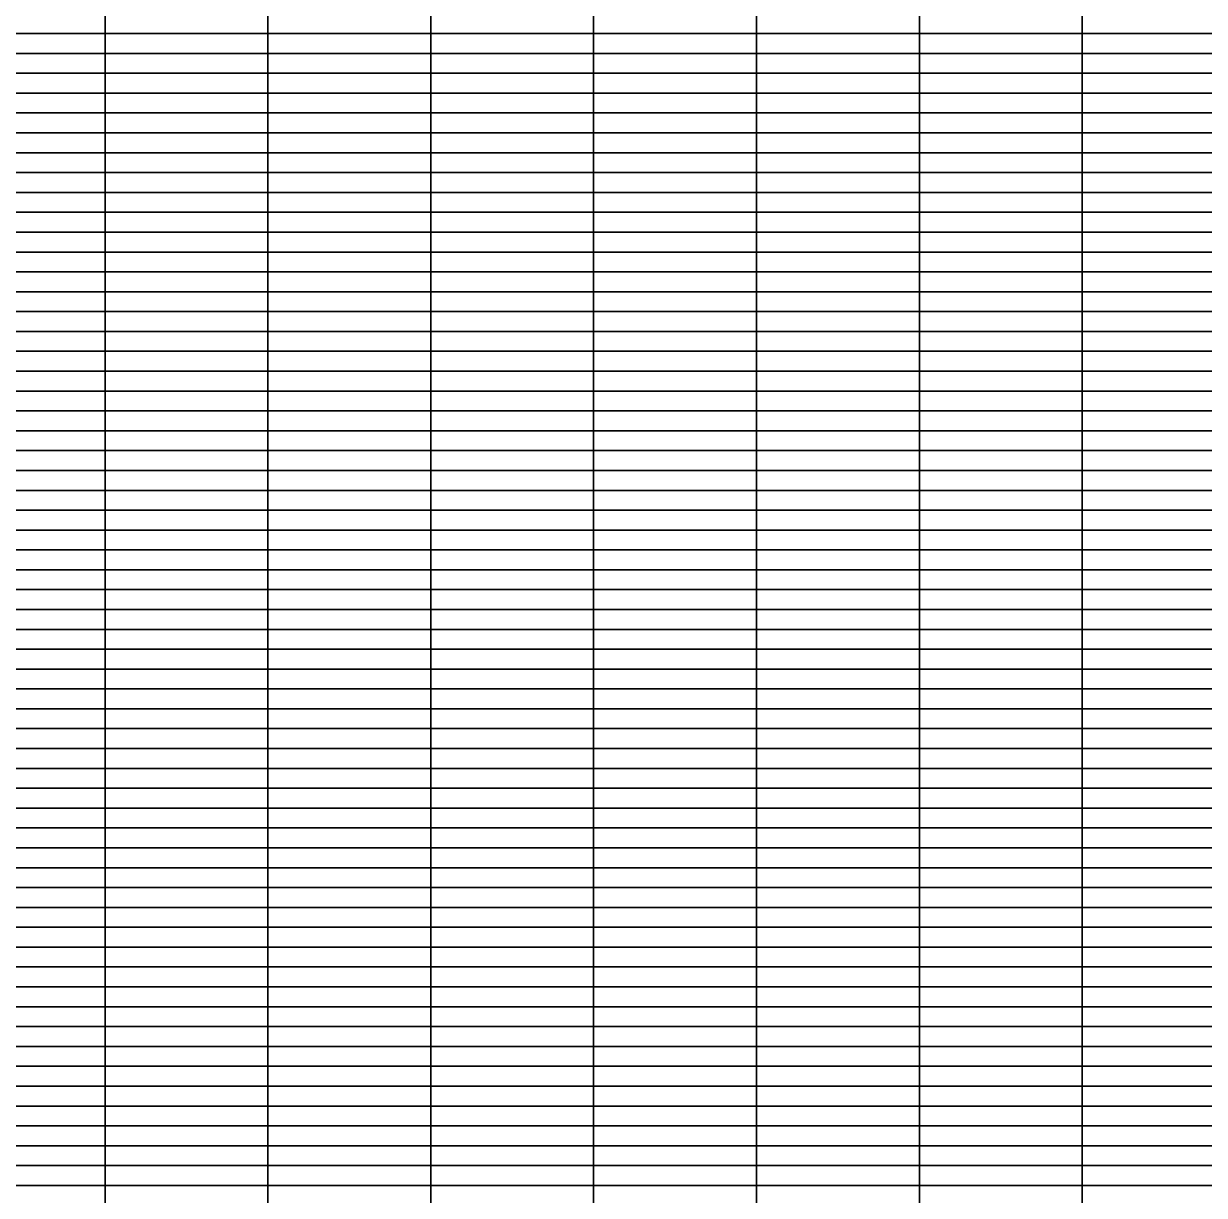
# Model space of a CAD drawing. Header units: metres. Extents: x 0 to 1189, y 5 to 4665.
# Drawn here: x 594.5 to 891.8, y 3787.5 to 4082.5 of the extents above; entities that cross this region are included whole.
import ezdxf

# ---------------------------------------------------------------- set-up
doc = ezdxf.new("R2010")
doc.units = ezdxf.units.M

msp = doc.modelspace()

# ---------------------------------------------------------------- linework, layer by layer
for points in [[(615, 4080, 19.4), (574, 4080, -282.12), (574, 4085, -168.36), (615, 4085, -26.36)], [(656, 4080, 17.26), (615, 4080, 19.4), (615, 4085, -26.36), (656, 4085, 71.03)], [(697, 4080, 20.3), (656, 4080, 17.26), (656, 4085, 71.03), (697, 4085, 123.4)], [(738, 4080, 80.42), (697, 4080, 20.3), (697, 4085, 123.4), (738, 4085, 125.57)], [(779, 4080, 148.15), (738, 4080, 80.42), (738, 4085, 125.57), (779, 4085, 150.48)], [(820, 4080, 161.74), (779, 4080, 148.15), (779, 4085, 150.48), (820, 4085, 172.51)], [(861, 4080, 169.14), (820, 4080, 161.74), (820, 4085, 172.51), (861, 4085, 176.55)], [(902, 4080, 171.09), (861, 4080, 169.14), (861, 4085, 176.55), (902, 4085, 178.98)], [(615, 4075, -517.31), (574, 4075, -776.62), (574, 4080, -282.12), (615, 4080, 19.4)], [(656, 4075, -268.19), (615, 4075, -517.31), (615, 4080, 19.4), (656, 4080, 17.26)], [(697, 4075, -110.35), (656, 4075, -268.19), (656, 4080, 17.26), (697, 4080, 20.3)], [(738, 4075, -44.69), (697, 4075, -110.35), (697, 4080, 20.3), (738, 4080, 80.42)], [(779, 4075, 79.07), (738, 4075, -44.69), (738, 4080, 80.42), (779, 4080, 148.15)], [(820, 4075, 135.21), (779, 4075, 79.07), (779, 4080, 148.15), (820, 4080, 161.74)], [(861, 4075, 122.81), (820, 4075, 135.21), (820, 4080, 161.74), (861, 4080, 169.14)], [(902, 4075, 147.57), (861, 4075, 122.81), (861, 4080, 169.14), (902, 4080, 171.09)], [(615, 4070, 153.7), (574, 4070, 134.54), (574, 4075, -776.62), (615, 4075, -517.31)], [(656, 4070, 156.01), (615, 4070, 153.7), (615, 4075, -517.31), (656, 4075, -268.19)], [(697, 4070, 167.46), (656, 4070, 156.01), (656, 4075, -268.19), (697, 4075, -110.35)], [(738, 4070, 162.47), (697, 4070, 167.46), (697, 4075, -110.35), (738, 4075, -44.69)], [(779, 4070, 168.2), (738, 4070, 162.47), (738, 4075, -44.69), (779, 4075, 79.07)], [(820, 4070, 177.1), (779, 4070, 168.2), (779, 4075, 79.07), (820, 4075, 135.21)], [(861, 4070, 182.95), (820, 4070, 177.1), (820, 4075, 135.21), (861, 4075, 122.81)], [(902, 4070, 184.54), (861, 4070, 182.95), (861, 4075, 122.81), (902, 4075, 147.57)], [(615, 4065, 151.17), (574, 4065, 107.47), (574, 4070, 134.54), (615, 4070, 153.7)], [(656, 4065, 142.97), (615, 4065, 151.17), (615, 4070, 153.7), (656, 4070, 156.01)], [(697, 4065, 152.51), (656, 4065, 142.97), (656, 4070, 156.01), (697, 4070, 167.46)], [(738, 4065, 154.83), (697, 4065, 152.51), (697, 4070, 167.46), (738, 4070, 162.47)], [(779, 4065, 173.71), (738, 4065, 154.83), (738, 4070, 162.47), (779, 4070, 168.2)], [(820, 4065, 175.95), (779, 4065, 173.71), (779, 4070, 168.2), (820, 4070, 177.1)], [(861, 4065, 177.9), (820, 4065, 175.95), (820, 4070, 177.1), (861, 4070, 182.95)], [(902, 4065, 180.95), (861, 4065, 177.9), (861, 4070, 182.95), (902, 4070, 184.54)], [(615, 4060, 160.13), (574, 4060, 143.96), (574, 4065, 107.47), (615, 4065, 151.17)], [(656, 4060, 139.28), (615, 4060, 160.13), (615, 4065, 151.17), (656, 4065, 142.97)], [(697, 4060, 91.35), (656, 4060, 139.28), (656, 4065, 142.97), (697, 4065, 152.51)], [(738, 4060, 132.8), (697, 4060, 91.35), (697, 4065, 152.51), (738, 4065, 154.83)], [(779, 4060, 167.04), (738, 4060, 132.8), (738, 4065, 154.83), (779, 4065, 173.71)], [(820, 4060, 176.51), (779, 4060, 167.04), (779, 4065, 173.71), (820, 4065, 175.95)], [(861, 4060, 183.09), (820, 4060, 176.51), (820, 4065, 175.95), (861, 4065, 177.9)], [(902, 4060, 184.77), (861, 4060, 183.09), (861, 4065, 177.9), (902, 4065, 180.95)], [(615, 4055, 24.62), (574, 4055, 49.03), (574, 4060, 143.96), (615, 4060, 160.13)], [(656, 4055, 55.97), (615, 4055, 24.62), (615, 4060, 160.13), (656, 4060, 139.28)], [(697, 4055, 57.3), (656, 4055, 55.97), (656, 4060, 139.28), (697, 4060, 91.35)], [(738, 4055, 125.96), (697, 4055, 57.3), (697, 4060, 91.35), (738, 4060, 132.8)], [(779, 4055, 155.34), (738, 4055, 125.96), (738, 4060, 132.8), (779, 4060, 167.04)], [(820, 4055, 166), (779, 4055, 155.34), (779, 4060, 167.04), (820, 4060, 176.51)], [(861, 4055, 169.11), (820, 4055, 166), (820, 4060, 176.51), (861, 4060, 183.09)], [(902, 4055, 177.98), (861, 4055, 169.11), (861, 4060, 183.09), (902, 4060, 184.77)], [(615, 4050, 114.29), (574, 4050, -0.75), (574, 4055, 49.03), (615, 4055, 24.62)], [(656, 4050, 88.84), (615, 4050, 114.29), (615, 4055, 24.62), (656, 4055, 55.97)], [(697, 4050, 74.35), (656, 4050, 88.84), (656, 4055, 55.97), (697, 4055, 57.3)], [(738, 4050, 140.04), (697, 4050, 74.35), (697, 4055, 57.3), (738, 4055, 125.96)], [(779, 4050, 151.57), (738, 4050, 140.04), (738, 4055, 125.96), (779, 4055, 155.34)], [(820, 4050, 165.06), (779, 4050, 151.57), (779, 4055, 155.34), (820, 4055, 166)], [(861, 4050, 173.77), (820, 4050, 165.06), (820, 4055, 166), (861, 4055, 169.11)], [(902, 4050, 180.04), (861, 4050, 173.77), (861, 4055, 169.11), (902, 4055, 177.98)], [(615, 4045, -513.76), (574, 4045, -997.15), (574, 4050, -0.75), (615, 4050, 114.29)], [(656, 4045, -223.53), (615, 4045, -513.76), (615, 4050, 114.29), (656, 4050, 88.84)], [(697, 4045, -56.24), (656, 4045, -223.53), (656, 4050, 88.84), (697, 4050, 74.35)], [(738, 4045, 0.85), (697, 4045, -56.24), (697, 4050, 74.35), (738, 4050, 140.04)], [(779, 4045, 63.35), (738, 4045, 0.85), (738, 4050, 140.04), (779, 4050, 151.57)], [(820, 4045, 110.83), (779, 4045, 63.35), (779, 4050, 151.57), (820, 4050, 165.06)], [(861, 4045, 99.23), (820, 4045, 110.83), (820, 4050, 165.06), (861, 4050, 173.77)], [(902, 4045, 122.13), (861, 4045, 99.23), (861, 4050, 173.77), (902, 4050, 180.04)], [(615, 4040, -23.37), (574, 4040, -323.82), (574, 4045, -997.15), (615, 4045, -513.76)], [(656, 4040, -33.13), (615, 4040, -23.37), (615, 4045, -513.76), (656, 4045, -223.53)], [(697, 4040, 32.58), (656, 4040, -33.13), (656, 4045, -223.53), (697, 4045, -56.24)], [(738, 4040, 68.43), (697, 4040, 32.58), (697, 4045, -56.24), (738, 4045, 0.85)], [(779, 4040, 114.03), (738, 4040, 68.43), (738, 4045, 0.85), (779, 4045, 63.35)], [(820, 4040, 168.76), (779, 4040, 114.03), (779, 4045, 63.35), (820, 4045, 110.83)], [(861, 4040, 180.71), (820, 4040, 168.76), (820, 4045, 110.83), (861, 4045, 99.23)], [(902, 4040, 183.46), (861, 4040, 180.71), (861, 4045, 99.23), (902, 4045, 122.13)], [(615, 4035, -96.76), (574, 4035, -235.99), (574, 4040, -323.82), (615, 4040, -23.37)], [(656, 4035, -341.99), (615, 4035, -96.76), (615, 4040, -23.37), (656, 4040, -33.13)], [(697, 4035, -14.26), (656, 4035, -341.99), (656, 4040, -33.13), (697, 4040, 32.58)], [(738, 4035, 45.35), (697, 4035, -14.26), (697, 4040, 32.58), (738, 4040, 68.43)], [(779, 4035, 128.46), (738, 4035, 45.35), (738, 4040, 68.43), (779, 4040, 114.03)], [(820, 4035, 158.87), (779, 4035, 128.46), (779, 4040, 114.03), (820, 4040, 168.76)], [(861, 4035, 171.47), (820, 4035, 158.87), (820, 4040, 168.76), (861, 4040, 180.71)], [(902, 4035, 178.04), (861, 4035, 171.47), (861, 4040, 180.71), (902, 4040, 183.46)], [(615, 4030, 159.1), (574, 4030, 151.1), (574, 4035, -235.99), (615, 4035, -96.76)], [(656, 4030, 140.85), (615, 4030, 159.1), (615, 4035, -96.76), (656, 4035, -341.99)], [(697, 4030, 154.47), (656, 4030, 140.85), (656, 4035, -341.99), (697, 4035, -14.26)], [(738, 4030, 141.99), (697, 4030, 154.47), (697, 4035, -14.26), (738, 4035, 45.35)], [(779, 4030, 161.53), (738, 4030, 141.99), (738, 4035, 45.35), (779, 4035, 128.46)], [(820, 4030, 174.87), (779, 4030, 161.53), (779, 4035, 128.46), (820, 4035, 158.87)], [(861, 4030, 181.15), (820, 4030, 174.87), (820, 4035, 158.87), (861, 4035, 171.47)], [(902, 4030, 183.8), (861, 4030, 181.15), (861, 4035, 171.47), (902, 4035, 178.04)], [(615, 4025, -42.06), (574, 4025, 45.76), (574, 4030, 151.1), (615, 4030, 159.1)], [(656, 4025, 47.11), (615, 4025, -42.06), (615, 4030, 159.1), (656, 4030, 140.85)], [(697, 4025, 122.8), (656, 4025, 47.11), (656, 4030, 140.85), (697, 4030, 154.47)], [(738, 4025, 123.84), (697, 4025, 122.8), (697, 4030, 154.47), (738, 4030, 141.99)], [(779, 4025, 161.27), (738, 4025, 123.84), (738, 4030, 141.99), (779, 4030, 161.53)], [(820, 4025, 171.7), (779, 4025, 161.27), (779, 4030, 161.53), (820, 4030, 174.87)], [(861, 4025, 177.64), (820, 4025, 171.7), (820, 4030, 174.87), (861, 4030, 181.15)], [(902, 4025, 180.21), (861, 4025, 177.64), (861, 4030, 181.15), (902, 4030, 183.8)], [(615, 4020, -41.57), (574, 4020, -113.87), (574, 4025, 45.76), (615, 4025, -42.06)], [(656, 4020, -40.01), (615, 4020, -41.57), (615, 4025, -42.06), (656, 4025, 47.11)], [(697, 4020, 79.58), (656, 4020, -40.01), (656, 4025, 47.11), (697, 4025, 122.8)], [(738, 4020, 78.32), (697, 4020, 79.58), (697, 4025, 122.8), (738, 4025, 123.84)], [(779, 4020, 133.26), (738, 4020, 78.32), (738, 4025, 123.84), (779, 4025, 161.27)], [(820, 4020, 164.82), (779, 4020, 133.26), (779, 4025, 161.27), (820, 4025, 171.7)], [(861, 4020, 174.95), (820, 4020, 164.82), (820, 4025, 171.7), (861, 4025, 177.64)], [(902, 4020, 178.38), (861, 4020, 174.95), (861, 4025, 177.64), (902, 4025, 180.21)], [(615, 4015, 56.29), (574, 4015, -128.37), (574, 4020, -113.87), (615, 4020, -41.57)], [(656, 4015, 92.88), (615, 4015, 56.29), (615, 4020, -41.57), (656, 4020, -40.01)], [(697, 4015, 58.67), (656, 4015, 92.88), (656, 4020, -40.01), (697, 4020, 79.58)], [(738, 4015, 89.99), (697, 4015, 58.67), (697, 4020, 79.58), (738, 4020, 78.32)], [(779, 4015, 127.63), (738, 4015, 89.99), (738, 4020, 78.32), (779, 4020, 133.26)], [(820, 4015, 170.8), (779, 4015, 127.63), (779, 4020, 133.26), (820, 4020, 164.82)], [(861, 4015, 181.2), (820, 4015, 170.8), (820, 4020, 164.82), (861, 4020, 174.95)], [(902, 4015, 180.03), (861, 4015, 181.2), (861, 4020, 174.95), (902, 4020, 178.38)], [(615, 4010, -572.63), (574, 4010, -1177.88), (574, 4015, -128.37), (615, 4015, 56.29)], [(656, 4010, -296.56), (615, 4010, -572.63), (615, 4015, 56.29), (656, 4015, 92.88)], [(697, 4010, -111.82), (656, 4010, -296.56), (656, 4015, 92.88), (697, 4015, 58.67)], [(738, 4010, -50.03), (697, 4010, -111.82), (697, 4015, 58.67), (738, 4015, 89.99)], [(779, 4010, 67.99), (738, 4010, -50.03), (738, 4015, 89.99), (779, 4015, 127.63)], [(820, 4010, 125.69), (779, 4010, 67.99), (779, 4015, 127.63), (820, 4015, 170.8)], [(861, 4010, 124.06), (820, 4010, 125.69), (820, 4015, 170.8), (861, 4015, 181.2)], [(902, 4010, 150.25), (861, 4010, 124.06), (861, 4015, 181.2), (902, 4015, 180.03)], [(615, 4005, 159.09), (574, 4005, 155.22), (574, 4010, -1177.88), (615, 4010, -572.63)], [(656, 4005, 147.19), (615, 4005, 159.09), (615, 4010, -572.63), (656, 4010, -296.56)], [(697, 4005, 133.37), (656, 4005, 147.19), (656, 4010, -296.56), (697, 4010, -111.82)], [(738, 4005, 143.16), (697, 4005, 133.37), (697, 4010, -111.82), (738, 4010, -50.03)], [(779, 4005, 160.61), (738, 4005, 143.16), (738, 4010, -50.03), (779, 4010, 67.99)], [(820, 4005, 148.79), (779, 4005, 160.61), (779, 4010, 67.99), (820, 4010, 125.69)], [(861, 4005, 174.51), (820, 4005, 148.79), (820, 4010, 125.69), (861, 4010, 124.06)], [(902, 4005, 179.54), (861, 4005, 174.51), (861, 4010, 124.06), (902, 4010, 150.25)], [(615, 4000, 99.24), (574, 4000, 98.67), (574, 4005, 155.22), (615, 4005, 159.09)], [(656, 4000, 70.89), (615, 4000, 99.24), (615, 4005, 159.09), (656, 4005, 147.19)], [(697, 4000, 40.97), (656, 4000, 70.89), (656, 4005, 147.19), (697, 4005, 133.37)], [(738, 4000, 55.65), (697, 4000, 40.97), (697, 4005, 133.37), (738, 4005, 143.16)], [(779, 4000, 117.33), (738, 4000, 55.65), (738, 4005, 143.16), (779, 4005, 160.61)], [(820, 4000, 150.24), (779, 4000, 117.33), (779, 4005, 160.61), (820, 4005, 148.79)], [(861, 4000, 171.73), (820, 4000, 150.24), (820, 4005, 148.79), (861, 4005, 174.51)], [(902, 4000, 177.31), (861, 4000, 171.73), (861, 4005, 174.51), (902, 4005, 179.54)], [(615, 3995, 129.35), (574, 3995, 120.98), (574, 4000, 98.67), (615, 4000, 99.24)], [(656, 3995, 134.29), (615, 3995, 129.35), (615, 4000, 99.24), (656, 4000, 70.89)], [(697, 3995, 119.29), (656, 3995, 134.29), (656, 4000, 70.89), (697, 4000, 40.97)], [(738, 3995, 110.81), (697, 3995, 119.29), (697, 4000, 40.97), (738, 4000, 55.65)], [(779, 3995, 127.79), (738, 3995, 110.81), (738, 4000, 55.65), (779, 4000, 117.33)], [(820, 3995, 174.6), (779, 3995, 127.79), (779, 4000, 117.33), (820, 4000, 150.24)], [(861, 3995, 179.25), (820, 3995, 174.6), (820, 4000, 150.24), (861, 4000, 171.73)], [(902, 3995, 181.92), (861, 3995, 179.25), (861, 4000, 171.73), (902, 4000, 177.31)], [(615, 3990, 16.63), (574, 3990, -40.44), (574, 3995, 120.98), (615, 3995, 129.35)], [(656, 3990, 51.37), (615, 3990, 16.63), (615, 3995, 129.35), (656, 3995, 134.29)], [(697, 3990, 107.27), (656, 3990, 51.37), (656, 3995, 134.29), (697, 3995, 119.29)], [(738, 3990, 115.56), (697, 3990, 107.27), (697, 3995, 119.29), (738, 3995, 110.81)], [(779, 3990, 146.47), (738, 3990, 115.56), (738, 3995, 110.81), (779, 3995, 127.79)], [(820, 3990, 162.35), (779, 3990, 146.47), (779, 3995, 127.79), (820, 3995, 174.6)], [(861, 3990, 165.9), (820, 3990, 162.35), (820, 3995, 174.6), (861, 3995, 179.25)], [(902, 3990, 172.52), (861, 3990, 165.9), (861, 3995, 179.25), (902, 3995, 181.92)], [(615, 3985, -582.35), (574, 3985, -1055.92), (574, 3990, -40.44), (615, 3990, 16.63)], [(656, 3985, -312.47), (615, 3985, -582.35), (615, 3990, 16.63), (656, 3990, 51.37)], [(697, 3985, -34.76), (656, 3985, -312.47), (656, 3990, 51.37), (697, 3990, 107.27)], [(738, 3985, 9.83), (697, 3985, -34.76), (697, 3990, 107.27), (738, 3990, 115.56)], [(779, 3985, 71.71), (738, 3985, 9.83), (738, 3990, 115.56), (779, 3990, 146.47)], [(820, 3985, 103.39), (779, 3985, 71.71), (779, 3990, 146.47), (820, 3990, 162.35)], [(861, 3985, 94.35), (820, 3985, 103.39), (820, 3990, 162.35), (861, 3990, 165.9)], [(902, 3985, 114.83), (861, 3985, 94.35), (861, 3990, 165.9), (902, 3990, 172.52)], [(615, 3980, -22.97), (574, 3980, 21.98), (574, 3985, -1055.92), (615, 3985, -582.35)], [(656, 3980, -55.54), (615, 3980, -22.97), (615, 3985, -582.35), (656, 3985, -312.47)], [(697, 3980, 75.37), (656, 3980, -55.54), (656, 3985, -312.47), (697, 3985, -34.76)], [(738, 3980, 98.61), (697, 3980, 75.37), (697, 3985, -34.76), (738, 3985, 9.83)], [(779, 3980, 136.84), (738, 3980, 98.61), (738, 3985, 9.83), (779, 3985, 71.71)], [(820, 3980, 169.87), (779, 3980, 136.84), (779, 3985, 71.71), (820, 3985, 103.39)], [(861, 3980, 176.74), (820, 3980, 169.87), (820, 3985, 103.39), (861, 3985, 94.35)], [(902, 3980, 181.22), (861, 3980, 176.74), (861, 3985, 94.35), (902, 3985, 114.83)], [(615, 3975, -260.97), (574, 3975, -165.4), (574, 3980, 21.98), (615, 3980, -22.97)], [(656, 3975, -410.82), (615, 3975, -260.97), (615, 3980, -22.97), (656, 3980, -55.54)], [(697, 3975, 26.73), (656, 3975, -410.82), (656, 3980, -55.54), (697, 3980, 75.37)], [(738, 3975, 62.32), (697, 3975, 26.73), (697, 3980, 75.37), (738, 3980, 98.61)], [(779, 3975, 140.73), (738, 3975, 62.32), (738, 3980, 98.61), (779, 3980, 136.84)], [(820, 3975, 163.95), (779, 3975, 140.73), (779, 3980, 136.84), (820, 3980, 169.87)], [(861, 3975, 171.23), (820, 3975, 163.95), (820, 3980, 169.87), (861, 3980, 176.74)], [(902, 3975, 178.34), (861, 3975, 171.23), (861, 3980, 176.74), (902, 3980, 181.22)], [(615, 3970, 121.57), (574, 3970, 113.09), (574, 3975, -165.4), (615, 3975, -260.97)], [(656, 3970, 132.44), (615, 3970, 121.57), (615, 3975, -260.97), (656, 3975, -410.82)], [(697, 3970, 120.84), (656, 3970, 132.44), (656, 3975, -410.82), (697, 3975, 26.73)], [(738, 3970, 153.38), (697, 3970, 120.84), (697, 3975, 26.73), (738, 3975, 62.32)], [(779, 3970, 171.47), (738, 3970, 153.38), (738, 3975, 62.32), (779, 3975, 140.73)], [(820, 3970, 172.47), (779, 3970, 171.47), (779, 3975, 140.73), (820, 3975, 163.95)], [(861, 3970, 176.51), (820, 3970, 172.47), (820, 3975, 163.95), (861, 3975, 171.23)], [(902, 3970, 180.65), (861, 3970, 176.51), (861, 3975, 171.23), (902, 3975, 178.34)], [(615, 3965, -90.78), (574, 3965, -151.89), (574, 3970, 113.09), (615, 3970, 121.57)], [(656, 3965, -12.52), (615, 3965, -90.78), (615, 3970, 121.57), (656, 3970, 132.44)], [(697, 3965, 110.79), (656, 3965, -12.52), (656, 3970, 132.44), (697, 3970, 120.84)], [(738, 3965, 105.08), (697, 3965, 110.79), (697, 3970, 120.84), (738, 3970, 153.38)], [(779, 3965, 154.99), (738, 3965, 105.08), (738, 3970, 153.38), (779, 3970, 171.47)], [(820, 3965, 163.32), (779, 3965, 154.99), (779, 3970, 171.47), (820, 3970, 172.47)], [(861, 3965, 174.96), (820, 3965, 163.32), (820, 3970, 172.47), (861, 3970, 176.51)], [(902, 3965, 177.67), (861, 3965, 174.96), (861, 3970, 176.51), (902, 3970, 180.65)], [(615, 3960, -85.4), (574, 3960, -363.86), (574, 3965, -151.89), (615, 3965, -90.78)], [(656, 3960, 37.39), (615, 3960, -85.4), (615, 3965, -90.78), (656, 3965, -12.52)], [(697, 3960, 2.56), (656, 3960, 37.39), (656, 3965, -12.52), (697, 3965, 110.79)], [(738, 3960, 83.61), (697, 3960, 2.56), (697, 3965, 110.79), (738, 3965, 105.08)], [(779, 3960, 134.12), (738, 3960, 83.61), (738, 3965, 105.08), (779, 3965, 154.99)], [(820, 3960, 165.75), (779, 3960, 134.12), (779, 3965, 154.99), (820, 3965, 163.32)], [(861, 3960, 166.37), (820, 3960, 165.75), (820, 3965, 163.32), (861, 3965, 174.96)], [(902, 3960, 174.05), (861, 3960, 166.37), (861, 3965, 174.96), (902, 3965, 177.67)], [(615, 3955, -555.16), (574, 3955, -1123.41), (574, 3960, -363.86), (615, 3960, -85.4)], [(656, 3955, -425.76), (615, 3955, -555.16), (615, 3960, -85.4), (656, 3960, 37.39)], [(697, 3955, -112.28), (656, 3955, -425.76), (656, 3960, 37.39), (697, 3960, 2.56)], [(738, 3955, -161.42), (697, 3955, -112.28), (697, 3960, 2.56), (738, 3960, 83.61)], [(779, 3955, 3.09), (738, 3955, -161.42), (738, 3960, 83.61), (779, 3960, 134.12)], [(820, 3955, 128.12), (779, 3955, 3.09), (779, 3960, 134.12), (820, 3960, 165.75)], [(861, 3955, 123.66), (820, 3955, 128.12), (820, 3960, 165.75), (861, 3960, 166.37)], [(902, 3955, 151.23), (861, 3955, 123.66), (861, 3960, 166.37), (902, 3960, 174.05)], [(615, 3950, 122.51), (574, 3950, 129.84), (574, 3955, -1123.41), (615, 3955, -555.16)], [(656, 3950, -26.88), (615, 3950, 122.51), (615, 3955, -555.16), (656, 3955, -425.76)], [(697, 3950, 128.75), (656, 3950, -26.88), (656, 3955, -425.76), (697, 3955, -112.28)], [(738, 3950, -96.33), (697, 3950, 128.75), (697, 3955, -112.28), (738, 3955, -161.42)], [(779, 3950, 58.19), (738, 3950, -96.33), (738, 3955, -161.42), (779, 3955, 3.09)], [(820, 3950, 153.34), (779, 3950, 58.19), (779, 3955, 3.09), (820, 3955, 128.12)], [(861, 3950, 167.81), (820, 3950, 153.34), (820, 3955, 128.12), (861, 3955, 123.66)], [(902, 3950, 177.26), (861, 3950, 167.81), (861, 3955, 123.66), (902, 3955, 151.23)], [(615, 3945, 130.47), (574, 3945, 142), (574, 3950, 129.84), (615, 3950, 122.51)], [(656, 3945, 113.8), (615, 3945, 130.47), (615, 3950, 122.51), (656, 3950, -26.88)], [(697, 3945, 105.09), (656, 3945, 113.8), (656, 3950, -26.88), (697, 3950, 128.75)], [(738, 3945, 106.51), (697, 3945, 105.09), (697, 3950, 128.75), (738, 3950, -96.33)], [(779, 3945, 136.98), (738, 3945, 106.51), (738, 3950, -96.33), (779, 3950, 58.19)], [(820, 3945, 160.09), (779, 3945, 136.98), (779, 3950, 58.19), (820, 3950, 153.34)], [(861, 3945, 162.92), (820, 3945, 160.09), (820, 3950, 153.34), (861, 3950, 167.81)], [(902, 3945, 173.15), (861, 3945, 162.92), (861, 3950, 167.81), (902, 3950, 177.26)], [(615, 3940, 89.51), (574, 3940, 20.35), (574, 3945, 142), (615, 3945, 130.47)], [(656, 3940, 60.18), (615, 3940, 89.51), (615, 3945, 130.47), (656, 3945, 113.8)], [(697, 3940, 50.85), (656, 3940, 60.18), (656, 3945, 113.8), (697, 3945, 105.09)], [(738, 3940, 123.34), (697, 3940, 50.85), (697, 3945, 105.09), (738, 3945, 106.51)], [(779, 3940, 137.7), (738, 3940, 123.34), (738, 3945, 106.51), (779, 3945, 136.98)], [(820, 3940, 151.54), (779, 3940, 137.7), (779, 3945, 136.98), (820, 3945, 160.09)], [(861, 3940, 165.41), (820, 3940, 151.54), (820, 3945, 160.09), (861, 3945, 162.92)], [(902, 3940, 171.33), (861, 3940, 165.41), (861, 3945, 162.92), (902, 3945, 173.15)], [(615, 3935, 136.18), (574, 3935, 101.17), (574, 3940, 20.35), (615, 3940, 89.51)], [(656, 3935, 140.45), (615, 3935, 136.18), (615, 3940, 89.51), (656, 3940, 60.18)], [(697, 3935, 112.1), (656, 3935, 140.45), (656, 3940, 60.18), (697, 3940, 50.85)], [(738, 3935, 144.77), (697, 3935, 112.1), (697, 3940, 50.85), (738, 3940, 123.34)], [(779, 3935, 155.18), (738, 3935, 144.77), (738, 3940, 123.34), (779, 3940, 137.7)], [(820, 3935, 177.38), (779, 3935, 155.18), (779, 3940, 137.7), (820, 3940, 151.54)], [(861, 3935, 181.17), (820, 3935, 177.38), (820, 3940, 151.54), (861, 3940, 165.41)], [(902, 3935, 182.84), (861, 3935, 181.17), (861, 3940, 165.41), (902, 3940, 171.33)], [(615, 3930, 87.63), (574, 3930, -81.25), (574, 3935, 101.17), (615, 3935, 136.18)], [(656, 3930, 138.05), (615, 3930, 87.63), (615, 3935, 136.18), (656, 3935, 140.45)], [(697, 3930, 133.8), (656, 3930, 138.05), (656, 3935, 140.45), (697, 3935, 112.1)], [(738, 3930, 151.31), (697, 3930, 133.8), (697, 3935, 112.1), (738, 3935, 144.77)], [(779, 3930, 158.43), (738, 3930, 151.31), (738, 3935, 144.77), (779, 3935, 155.18)], [(820, 3930, 177), (779, 3930, 158.43), (779, 3935, 155.18), (820, 3935, 177.38)], [(861, 3930, 180.46), (820, 3930, 177), (820, 3935, 177.38), (861, 3935, 181.17)], [(902, 3930, 182.96), (861, 3930, 180.46), (861, 3935, 181.17), (902, 3935, 182.84)], [(615, 3925, -415.09), (574, 3925, -937.02), (574, 3930, -81.25), (615, 3930, 87.63)], [(656, 3925, -224.55), (615, 3925, -415.09), (615, 3930, 87.63), (656, 3930, 138.05)], [(697, 3925, -71.59), (656, 3925, -224.55), (656, 3930, 138.05), (697, 3930, 133.8)], [(738, 3925, 5.94), (697, 3925, -71.59), (697, 3930, 133.8), (738, 3930, 151.31)], [(779, 3925, 69.98), (738, 3925, 5.94), (738, 3930, 151.31), (779, 3930, 158.43)], [(820, 3925, 105.84), (779, 3925, 69.98), (779, 3930, 158.43), (820, 3930, 177)], [(861, 3925, 97.24), (820, 3925, 105.84), (820, 3930, 177), (861, 3930, 180.46)], [(902, 3925, 118.66), (861, 3925, 97.24), (861, 3930, 180.46), (902, 3930, 182.96)], [(615, 3920, -149.65), (574, 3920, -287.31), (574, 3925, -937.02), (615, 3925, -415.09)], [(656, 3920, -319.75), (615, 3920, -149.65), (615, 3925, -415.09), (656, 3925, -224.55)], [(697, 3920, 18.18), (656, 3920, -319.75), (656, 3925, -224.55), (697, 3925, -71.59)], [(738, 3920, 64.91), (697, 3920, 18.18), (697, 3925, -71.59), (738, 3925, 5.94)], [(779, 3920, 121.26), (738, 3920, 64.91), (738, 3925, 5.94), (779, 3925, 69.98)], [(820, 3920, 163.47), (779, 3920, 121.26), (779, 3925, 69.98), (820, 3925, 105.84)], [(861, 3920, 170.71), (820, 3920, 163.47), (820, 3925, 105.84), (861, 3925, 97.24)], [(902, 3920, 177.8), (861, 3920, 170.71), (861, 3925, 97.24), (902, 3925, 118.66)], [(615, 3915, 137.37), (574, 3915, 147.49), (574, 3920, -287.31), (615, 3920, -149.65)], [(656, 3915, 101.31), (615, 3915, 137.37), (615, 3920, -149.65), (656, 3920, -319.75)], [(697, 3915, 132.11), (656, 3915, 101.31), (656, 3920, -319.75), (697, 3920, 18.18)], [(738, 3915, 141.39), (697, 3915, 132.11), (697, 3920, 18.18), (738, 3920, 64.91)], [(779, 3915, 158.88), (738, 3915, 141.39), (738, 3920, 64.91), (779, 3920, 121.26)], [(820, 3915, 180.65), (779, 3915, 158.88), (779, 3920, 121.26), (820, 3920, 163.47)], [(861, 3915, 181.28), (820, 3915, 180.65), (820, 3920, 163.47), (861, 3920, 170.71)], [(902, 3915, 183.09), (861, 3915, 181.28), (861, 3920, 170.71), (902, 3920, 177.8)], [(615, 3910, -4.2), (574, 3910, -50.68), (574, 3915, 147.49), (615, 3915, 137.37)], [(656, 3910, 13.35), (615, 3910, -4.2), (615, 3915, 137.37), (656, 3915, 101.31)], [(697, 3910, 92.75), (656, 3910, 13.35), (656, 3915, 101.31), (697, 3915, 132.11)], [(738, 3910, 90.38), (697, 3910, 92.75), (697, 3915, 132.11), (738, 3915, 141.39)], [(779, 3910, 149.57), (738, 3910, 90.38), (738, 3915, 141.39), (779, 3915, 158.88)], [(820, 3910, 165.41), (779, 3910, 149.57), (779, 3915, 158.88), (820, 3915, 180.65)], [(861, 3910, 170.06), (820, 3910, 165.41), (820, 3915, 180.65), (861, 3915, 181.28)], [(902, 3910, 175.81), (861, 3910, 170.06), (861, 3915, 181.28), (902, 3915, 183.09)], [(615, 3905, -194.64), (574, 3905, -203.36), (574, 3910, -50.68), (615, 3910, -4.2)], [(656, 3905, -30.7), (615, 3905, -194.64), (615, 3910, -4.2), (656, 3910, 13.35)], [(697, 3905, 61.47), (656, 3905, -30.7), (656, 3910, 13.35), (697, 3910, 92.75)], [(738, 3905, 117.45), (697, 3905, 61.47), (697, 3910, 92.75), (738, 3910, 90.38)], [(779, 3905, 146.35), (738, 3905, 117.45), (738, 3910, 90.38), (779, 3910, 149.57)], [(820, 3905, 163.59), (779, 3905, 146.35), (779, 3910, 149.57), (820, 3910, 165.41)], [(861, 3905, 171.47), (820, 3905, 163.59), (820, 3910, 165.41), (861, 3910, 170.06)], [(902, 3905, 178.2), (861, 3905, 171.47), (861, 3910, 170.06), (902, 3910, 175.81)], [(615, 3900, 24.2), (574, 3900, -183.57), (574, 3905, -203.36), (615, 3905, -194.64)], [(656, 3900, 70.95), (615, 3900, 24.2), (615, 3905, -194.64), (656, 3905, -30.7)], [(697, 3900, 66.49), (656, 3900, 70.95), (656, 3905, -30.7), (697, 3905, 61.47)], [(738, 3900, 110.38), (697, 3900, 66.49), (697, 3905, 61.47), (738, 3905, 117.45)], [(779, 3900, 143.02), (738, 3900, 110.38), (738, 3905, 117.45), (779, 3905, 146.35)], [(820, 3900, 164.56), (779, 3900, 143.02), (779, 3905, 146.35), (820, 3905, 163.59)], [(861, 3900, 173.28), (820, 3900, 164.56), (820, 3905, 163.59), (861, 3905, 171.47)], [(902, 3900, 178.47), (861, 3900, 173.28), (861, 3905, 171.47), (902, 3905, 178.2)], [(615, 3895, -691), (574, 3895, -1216.37), (574, 3900, -183.57), (615, 3900, 24.2)], [(656, 3895, -349.7), (615, 3895, -691), (615, 3900, 24.2), (656, 3900, 70.95)], [(697, 3895, -132.25), (656, 3895, -349.7), (656, 3900, 70.95), (697, 3900, 66.49)], [(738, 3895, 2.34), (697, 3895, -132.25), (697, 3900, 66.49), (738, 3900, 110.38)], [(779, 3895, 72.85), (738, 3895, 2.34), (738, 3900, 110.38), (779, 3900, 143.02)], [(820, 3895, 130.36), (779, 3895, 72.85), (779, 3900, 143.02), (820, 3900, 164.56)], [(861, 3895, 121.93), (820, 3895, 130.36), (820, 3900, 164.56), (861, 3900, 173.28)], [(902, 3895, 150.16), (861, 3895, 121.93), (861, 3900, 173.28), (902, 3900, 178.47)], [(615, 3890, 108.49), (574, 3890, 148.87), (574, 3895, -1216.37), (615, 3895, -691)], [(656, 3890, 103.22), (615, 3890, 108.49), (615, 3895, -691), (656, 3895, -349.7)], [(697, 3890, -28.55), (656, 3890, 103.22), (656, 3895, -349.7), (697, 3895, -132.25)], [(738, 3890, 161.01), (697, 3890, -28.55), (697, 3895, -132.25), (738, 3895, 2.34)], [(779, 3890, 141.41), (738, 3890, 161.01), (738, 3895, 2.34), (779, 3895, 72.85)], [(820, 3890, 177.87), (779, 3890, 141.41), (779, 3895, 72.85), (820, 3895, 130.36)], [(861, 3890, 178.64), (820, 3890, 177.87), (820, 3895, 130.36), (861, 3895, 121.93)], [(902, 3890, 182.72), (861, 3890, 178.64), (861, 3895, 121.93), (902, 3895, 150.16)], [(615, 3885, 91.11), (574, 3885, 136.39), (574, 3890, 148.87), (615, 3890, 108.49)], [(656, 3885, 90.45), (615, 3885, 91.11), (615, 3890, 108.49), (656, 3890, 103.22)], [(697, 3885, -92.78), (656, 3885, 90.45), (656, 3890, 103.22), (697, 3890, -28.55)], [(738, 3885, 144.81), (697, 3885, -92.78), (697, 3890, -28.55), (738, 3890, 161.01)], [(779, 3885, 140.87), (738, 3885, 144.81), (738, 3890, 161.01), (779, 3890, 141.41)], [(820, 3885, 179.32), (779, 3885, 140.87), (779, 3890, 141.41), (820, 3890, 177.87)], [(861, 3885, 178.69), (820, 3885, 179.32), (820, 3890, 177.87), (861, 3890, 178.64)], [(902, 3885, 180.45), (861, 3885, 178.69), (861, 3890, 178.64), (902, 3890, 182.72)], [(615, 3880, 101.67), (574, 3880, 92.3), (574, 3885, 136.39), (615, 3885, 91.11)], [(656, 3880, 51.23), (615, 3880, 101.67), (615, 3885, 91.11), (656, 3885, 90.45)], [(697, 3880, -99.62), (656, 3880, 51.23), (656, 3885, 90.45), (697, 3885, -92.78)], [(738, 3880, 96.34), (697, 3880, -99.62), (697, 3885, -92.78), (738, 3885, 144.81)], [(779, 3880, 140.05), (738, 3880, 96.34), (738, 3885, 144.81), (779, 3885, 140.87)], [(820, 3880, 161.5), (779, 3880, 140.05), (779, 3885, 140.87), (820, 3885, 179.32)], [(861, 3880, 168.52), (820, 3880, 161.5), (820, 3885, 179.32), (861, 3885, 178.69)], [(902, 3880, 177.67), (861, 3880, 168.52), (861, 3885, 178.69), (902, 3885, 180.45)], [(615, 3875, -17.18), (574, 3875, -43.56), (574, 3880, 92.3), (615, 3880, 101.67)], [(656, 3875, 27.75), (615, 3875, -17.18), (615, 3880, 101.67), (656, 3880, 51.23)], [(697, 3875, 123.73), (656, 3875, 27.75), (656, 3880, 51.23), (697, 3880, -99.62)], [(738, 3875, 132.87), (697, 3875, 123.73), (697, 3880, -99.62), (738, 3880, 96.34)], [(779, 3875, 147.49), (738, 3875, 132.87), (738, 3880, 96.34), (779, 3880, 140.05)], [(820, 3875, 165.97), (779, 3875, 147.49), (779, 3880, 140.05), (820, 3880, 161.5)], [(861, 3875, 170.38), (820, 3875, 165.97), (820, 3880, 161.5), (861, 3880, 168.52)], [(902, 3875, 176.11), (861, 3875, 170.38), (861, 3880, 168.52), (902, 3880, 177.67)], [(615, 3870, -609.24), (574, 3870, -1037.6), (574, 3875, -43.56), (615, 3875, -17.18)], [(656, 3870, -344.95), (615, 3870, -609.24), (615, 3875, -17.18), (656, 3875, 27.75)], [(697, 3870, -56.17), (656, 3870, -344.95), (656, 3875, 27.75), (697, 3875, 123.73)], [(738, 3870, 1.52), (697, 3870, -56.17), (697, 3875, 123.73), (738, 3875, 132.87)], [(779, 3870, 63.83), (738, 3870, 1.52), (738, 3875, 132.87), (779, 3875, 147.49)], [(820, 3870, 102.15), (779, 3870, 63.83), (779, 3875, 147.49), (820, 3875, 165.97)], [(861, 3870, 88.86), (820, 3870, 102.15), (820, 3875, 165.97), (861, 3875, 170.38)], [(902, 3870, 115.61), (861, 3870, 88.86), (861, 3875, 170.38), (902, 3875, 176.11)], [(615, 3865, -57.69), (574, 3865, 9.54), (574, 3870, -1037.6), (615, 3870, -609.24)], [(656, 3865, -75.86), (615, 3865, -57.69), (615, 3870, -609.24), (656, 3870, -344.95)], [(697, 3865, 41.05), (656, 3865, -75.86), (656, 3870, -344.95), (697, 3870, -56.17)], [(738, 3865, 77.89), (697, 3865, 41.05), (697, 3870, -56.17), (738, 3870, 1.52)], [(779, 3865, 121.25), (738, 3865, 77.89), (738, 3870, 1.52), (779, 3870, 63.83)], [(820, 3865, 173.56), (779, 3865, 121.25), (779, 3870, 63.83), (820, 3870, 102.15)], [(861, 3865, 177.69), (820, 3865, 173.56), (820, 3870, 102.15), (861, 3870, 88.86)], [(902, 3865, 181.66), (861, 3865, 177.69), (861, 3870, 88.86), (902, 3870, 115.61)], [(615, 3860, -234.56), (574, 3860, -156.56), (574, 3865, 9.54), (615, 3865, -57.69)], [(656, 3860, -402.94), (615, 3860, -234.56), (615, 3865, -57.69), (656, 3865, -75.86)], [(697, 3860, 5.65), (656, 3860, -402.94), (656, 3865, -75.86), (697, 3865, 41.05)], [(738, 3860, 44.62), (697, 3860, 5.65), (697, 3865, 41.05), (738, 3865, 77.89)], [(779, 3860, 128.38), (738, 3860, 44.62), (738, 3865, 77.89), (779, 3865, 121.25)], [(820, 3860, 166.26), (779, 3860, 128.38), (779, 3865, 121.25), (820, 3865, 173.56)], [(861, 3860, 171.01), (820, 3860, 166.26), (820, 3865, 173.56), (861, 3865, 177.69)], [(902, 3860, 179.49), (861, 3860, 171.01), (861, 3865, 177.69), (902, 3865, 181.66)], [(615, 3855, 101.75), (574, 3855, 122.76), (574, 3860, -156.56), (615, 3860, -234.56)], [(656, 3855, 120.15), (615, 3855, 101.75), (615, 3860, -234.56), (656, 3860, -402.94)], [(697, 3855, 134.88), (656, 3855, 120.15), (656, 3860, -402.94), (697, 3860, 5.65)], [(738, 3855, 138.01), (697, 3855, 134.88), (697, 3860, 5.65), (738, 3860, 44.62)], [(779, 3855, 148.24), (738, 3855, 138.01), (738, 3860, 44.62), (779, 3860, 128.38)], [(820, 3855, 174.81), (779, 3855, 148.24), (779, 3860, 128.38), (820, 3860, 166.26)], [(861, 3855, 173.02), (820, 3855, 174.81), (820, 3860, 166.26), (861, 3860, 171.01)], [(902, 3855, 180.83), (861, 3855, 173.02), (861, 3860, 171.01), (902, 3860, 179.49)], [(615, 3850, 31.46), (574, 3850, 26.57), (574, 3855, 122.76), (615, 3855, 101.75)], [(656, 3850, 90.58), (615, 3850, 31.46), (615, 3855, 101.75), (656, 3855, 120.15)], [(697, 3850, 123.3), (656, 3850, 90.58), (656, 3855, 120.15), (697, 3855, 134.88)], [(738, 3850, 138.66), (697, 3850, 123.3), (697, 3855, 134.88), (738, 3855, 138.01)], [(779, 3850, 157.42), (738, 3850, 138.66), (738, 3855, 138.01), (779, 3855, 148.24)], [(820, 3850, 172.78), (779, 3850, 157.42), (779, 3855, 148.24), (820, 3855, 174.81)], [(861, 3850, 169.56), (820, 3850, 172.78), (820, 3855, 174.81), (861, 3855, 173.02)], [(902, 3850, 180.59), (861, 3850, 169.56), (861, 3855, 173.02), (902, 3855, 180.83)], [(615, 3845, -64.59), (574, 3845, -4.1), (574, 3850, 26.57), (615, 3850, 31.46)], [(656, 3845, -25.17), (615, 3845, -64.59), (615, 3850, 31.46), (656, 3850, 90.58)], [(697, 3845, 83.31), (656, 3845, -25.17), (656, 3850, 90.58), (697, 3850, 123.3)], [(738, 3845, 119.2), (697, 3845, 83.31), (697, 3850, 123.3), (738, 3850, 138.66)], [(779, 3845, 141.29), (738, 3845, 119.2), (738, 3850, 138.66), (779, 3850, 157.42)], [(820, 3845, 172.98), (779, 3845, 141.29), (779, 3850, 157.42), (820, 3850, 172.78)], [(861, 3845, 178.72), (820, 3845, 172.98), (820, 3850, 172.78), (861, 3850, 169.56)], [(902, 3845, 179.33), (861, 3845, 178.72), (861, 3850, 169.56), (902, 3850, 180.59)], [(615, 3840, -30.93), (574, 3840, -302.28), (574, 3845, -4.1), (615, 3845, -64.59)], [(656, 3840, 41.35), (615, 3840, -30.93), (615, 3845, -64.59), (656, 3845, -25.17)], [(697, 3840, 78.94), (656, 3840, 41.35), (656, 3845, -25.17), (697, 3845, 83.31)], [(738, 3840, 105.46), (697, 3840, 78.94), (697, 3845, 83.31), (738, 3845, 119.2)], [(779, 3840, 126.12), (738, 3840, 105.46), (738, 3845, 119.2), (779, 3845, 141.29)], [(820, 3840, 160.25), (779, 3840, 126.12), (779, 3845, 141.29), (820, 3845, 172.98)], [(861, 3840, 171.98), (820, 3840, 160.25), (820, 3845, 172.98), (861, 3845, 178.72)], [(902, 3840, 174.81), (861, 3840, 171.98), (861, 3845, 178.72), (902, 3845, 179.33)], [(615, 3835, -593.5), (574, 3835, -1140.63), (574, 3840, -302.28), (615, 3840, -30.93)], [(656, 3835, -279.38), (615, 3835, -593.5), (615, 3840, -30.93), (656, 3840, 41.35)], [(697, 3835, -102.22), (656, 3835, -279.38), (656, 3840, 41.35), (697, 3840, 78.94)], [(738, 3835, -55.49), (697, 3835, -102.22), (697, 3840, 78.94), (738, 3840, 105.46)], [(779, 3835, 74.17), (738, 3835, -55.49), (738, 3840, 105.46), (779, 3840, 126.12)], [(820, 3835, 132.28), (779, 3835, 74.17), (779, 3840, 126.12), (820, 3840, 160.25)], [(861, 3835, 125.16), (820, 3835, 132.28), (820, 3840, 160.25), (861, 3840, 171.98)], [(902, 3835, 151.67), (861, 3835, 125.16), (861, 3840, 171.98), (902, 3840, 174.81)], [(615, 3830, 142.41), (574, 3830, 115.35), (574, 3835, -1140.63), (615, 3835, -593.5)], [(656, 3830, 136.14), (615, 3830, 142.41), (615, 3835, -593.5), (656, 3835, -279.38)], [(697, 3830, 161.1), (656, 3830, 136.14), (656, 3835, -279.38), (697, 3835, -102.22)], [(738, 3830, 158.22), (697, 3830, 161.1), (697, 3835, -102.22), (738, 3835, -55.49)], [(779, 3830, 166.86), (738, 3830, 158.22), (738, 3835, -55.49), (779, 3835, 74.17)], [(820, 3830, 173.44), (779, 3830, 166.86), (779, 3835, 74.17), (820, 3835, 132.28)], [(861, 3830, 179.46), (820, 3830, 173.44), (820, 3835, 132.28), (861, 3835, 125.16)], [(902, 3830, 180.69), (861, 3830, 179.46), (861, 3835, 125.16), (902, 3835, 151.67)], [(615, 3825, 158.67), (574, 3825, 153.24), (574, 3830, 115.35), (615, 3830, 142.41)], [(656, 3825, 138.54), (615, 3825, 158.67), (615, 3830, 142.41), (656, 3830, 136.14)], [(697, 3825, 113.2), (656, 3825, 138.54), (656, 3830, 136.14), (697, 3830, 161.1)], [(738, 3825, 137.78), (697, 3825, 113.2), (697, 3830, 161.1), (738, 3830, 158.22)], [(779, 3825, 156.74), (738, 3825, 137.78), (738, 3830, 158.22), (779, 3830, 166.86)], [(820, 3825, 176.44), (779, 3825, 156.74), (779, 3830, 166.86), (820, 3830, 173.44)], [(861, 3825, 183.39), (820, 3825, 176.44), (820, 3830, 173.44), (861, 3830, 179.46)], [(902, 3825, 184.29), (861, 3825, 183.39), (861, 3830, 179.46), (902, 3830, 180.69)], [(615, 3820, 77.12), (574, 3820, 81.45), (574, 3825, 153.24), (615, 3825, 158.67)], [(656, 3820, 58.31), (615, 3820, 77.12), (615, 3825, 158.67), (656, 3825, 138.54)], [(697, 3820, 20.47), (656, 3820, 58.31), (656, 3825, 138.54), (697, 3825, 113.2)], [(738, 3820, 126.13), (697, 3820, 20.47), (697, 3825, 113.2), (738, 3825, 137.78)], [(779, 3820, 146.83), (738, 3820, 126.13), (738, 3825, 137.78), (779, 3825, 156.74)], [(820, 3820, 163.22), (779, 3820, 146.83), (779, 3825, 156.74), (820, 3825, 176.44)], [(861, 3820, 170.9), (820, 3820, 163.22), (820, 3825, 176.44), (861, 3825, 183.39)], [(902, 3820, 177.27), (861, 3820, 170.9), (861, 3825, 183.39), (902, 3825, 184.29)], [(615, 3815, 128.19), (574, 3815, 91.87), (574, 3820, 81.45), (615, 3820, 77.12)], [(656, 3815, 112.58), (615, 3815, 128.19), (615, 3820, 77.12), (656, 3820, 58.31)], [(697, 3815, 100.39), (656, 3815, 112.58), (656, 3820, 58.31), (697, 3820, 20.47)], [(738, 3815, 152.56), (697, 3815, 100.39), (697, 3820, 20.47), (738, 3820, 126.13)], [(779, 3815, 169.11), (738, 3815, 152.56), (738, 3820, 126.13), (779, 3820, 146.83)], [(820, 3815, 175.7), (779, 3815, 169.11), (779, 3820, 146.83), (820, 3820, 163.22)], [(861, 3815, 183.27), (820, 3815, 175.7), (820, 3820, 163.22), (861, 3820, 170.9)], [(902, 3815, 183.23), (861, 3815, 183.27), (861, 3820, 170.9), (902, 3820, 177.27)], [(615, 3810, 7.53), (574, 3810, -176.32), (574, 3815, 91.87), (615, 3815, 128.19)], [(656, 3810, 68.82), (615, 3810, 7.53), (615, 3815, 128.19), (656, 3815, 112.58)], [(697, 3810, 83.21), (656, 3810, 68.82), (656, 3815, 112.58), (697, 3815, 100.39)], [(738, 3810, 142.08), (697, 3810, 83.21), (697, 3815, 100.39), (738, 3815, 152.56)], [(779, 3810, 155.79), (738, 3810, 142.08), (738, 3815, 152.56), (779, 3815, 169.11)], [(820, 3810, 167.17), (779, 3810, 155.79), (779, 3815, 169.11), (820, 3815, 175.7)], [(861, 3810, 173.33), (820, 3810, 167.17), (820, 3815, 175.7), (861, 3815, 183.27)], [(902, 3810, 180.05), (861, 3810, 173.33), (861, 3815, 183.27), (902, 3815, 183.23)], [(615, 3805, -491.59), (574, 3805, -1104.63), (574, 3810, -176.32), (615, 3810, 7.53)], [(656, 3805, -208.01), (615, 3805, -491.59), (615, 3810, 7.53), (656, 3810, 68.82)], [(697, 3805, -75.23), (656, 3805, -208.01), (656, 3810, 68.82), (697, 3810, 83.21)], [(738, 3805, 8.14), (697, 3805, -75.23), (697, 3810, 83.21), (738, 3810, 142.08)], [(779, 3805, 56.91), (738, 3805, 8.14), (738, 3810, 142.08), (779, 3810, 155.79)], [(820, 3805, 100.61), (779, 3805, 56.91), (779, 3810, 155.79), (820, 3810, 167.17)], [(861, 3805, 89.23), (820, 3805, 100.61), (820, 3810, 167.17), (861, 3810, 173.33)], [(902, 3805, 118.46), (861, 3805, 89.23), (861, 3810, 173.33), (902, 3810, 180.05)], [(615, 3800, 57.01), (574, 3800, -269.88), (574, 3805, -1104.63), (615, 3805, -491.59)], [(656, 3800, 27.84), (615, 3800, 57.01), (615, 3805, -491.59), (656, 3805, -208.01)], [(697, 3800, 13.7), (656, 3800, 27.84), (656, 3805, -208.01), (697, 3805, -75.23)], [(738, 3800, 99.5), (697, 3800, 13.7), (697, 3805, -75.23), (738, 3805, 8.14)], [(779, 3800, 132.12), (738, 3800, 99.5), (738, 3805, 8.14), (779, 3805, 56.91)], [(820, 3800, 163.34), (779, 3800, 132.12), (779, 3805, 56.91), (820, 3805, 100.61)], [(861, 3800, 176.53), (820, 3800, 163.34), (820, 3805, 100.61), (861, 3805, 89.23)], [(902, 3800, 180.31), (861, 3800, 176.53), (861, 3805, 89.23), (902, 3805, 118.46)], [(615, 3795, -198.11), (574, 3795, -485.42), (574, 3800, -269.88), (615, 3800, 57.01)], [(656, 3795, -338.2), (615, 3795, -198.11), (615, 3800, 57.01), (656, 3800, 27.84)], [(697, 3795, -101.07), (656, 3795, -338.2), (656, 3800, 27.84), (697, 3800, 13.7)], [(738, 3795, 31.98), (697, 3795, -101.07), (697, 3800, 13.7), (738, 3800, 99.5)], [(779, 3795, 112.39), (738, 3795, 31.98), (738, 3800, 99.5), (779, 3800, 132.12)], [(820, 3795, 157.19), (779, 3795, 112.39), (779, 3800, 132.12), (820, 3800, 163.34)], [(861, 3795, 171.35), (820, 3795, 157.19), (820, 3800, 163.34), (861, 3800, 176.53)], [(902, 3795, 176.96), (861, 3795, 171.35), (861, 3800, 176.53), (902, 3800, 180.31)], [(615, 3790, 169.58), (574, 3790, 160.88), (574, 3795, -485.42), (615, 3795, -198.11)], [(656, 3790, 118.37), (615, 3790, 169.58), (615, 3795, -198.11), (656, 3795, -338.2)], [(697, 3790, 134.02), (656, 3790, 118.37), (656, 3795, -338.2), (697, 3795, -101.07)], [(738, 3790, 142.17), (697, 3790, 134.02), (697, 3795, -101.07), (738, 3795, 31.98)], [(779, 3790, 162.71), (738, 3790, 142.17), (738, 3795, 31.98), (779, 3795, 112.39)], [(820, 3790, 174.18), (779, 3790, 162.71), (779, 3795, 112.39), (820, 3795, 157.19)], [(861, 3790, 179.77), (820, 3790, 174.18), (820, 3795, 157.19), (861, 3795, 171.35)], [(902, 3790, 182.78), (861, 3790, 179.77), (861, 3795, 171.35), (902, 3795, 176.96)], [(615, 3785, 28.13), (574, 3785, -176.51), (574, 3790, 160.88), (615, 3790, 169.58)], [(656, 3785, 85.23), (615, 3785, 28.13), (615, 3790, 169.58), (656, 3790, 118.37)], [(697, 3785, 115.99), (656, 3785, 85.23), (656, 3790, 118.37), (697, 3790, 134.02)], [(738, 3785, 86.08), (697, 3785, 115.99), (697, 3790, 134.02), (738, 3790, 142.17)], [(779, 3785, 123.13), (738, 3785, 86.08), (738, 3790, 142.17), (779, 3790, 162.71)], [(820, 3785, 162.39), (779, 3785, 123.13), (779, 3790, 162.71), (820, 3790, 174.18)], [(861, 3785, 174.02), (820, 3785, 162.39), (820, 3790, 174.18), (861, 3790, 179.77)], [(902, 3785, 176.3), (861, 3785, 174.02), (861, 3790, 179.77), (902, 3790, 182.78)]]:
    msp.add_3dface(points)

doc.saveas('drawing.dxf')
